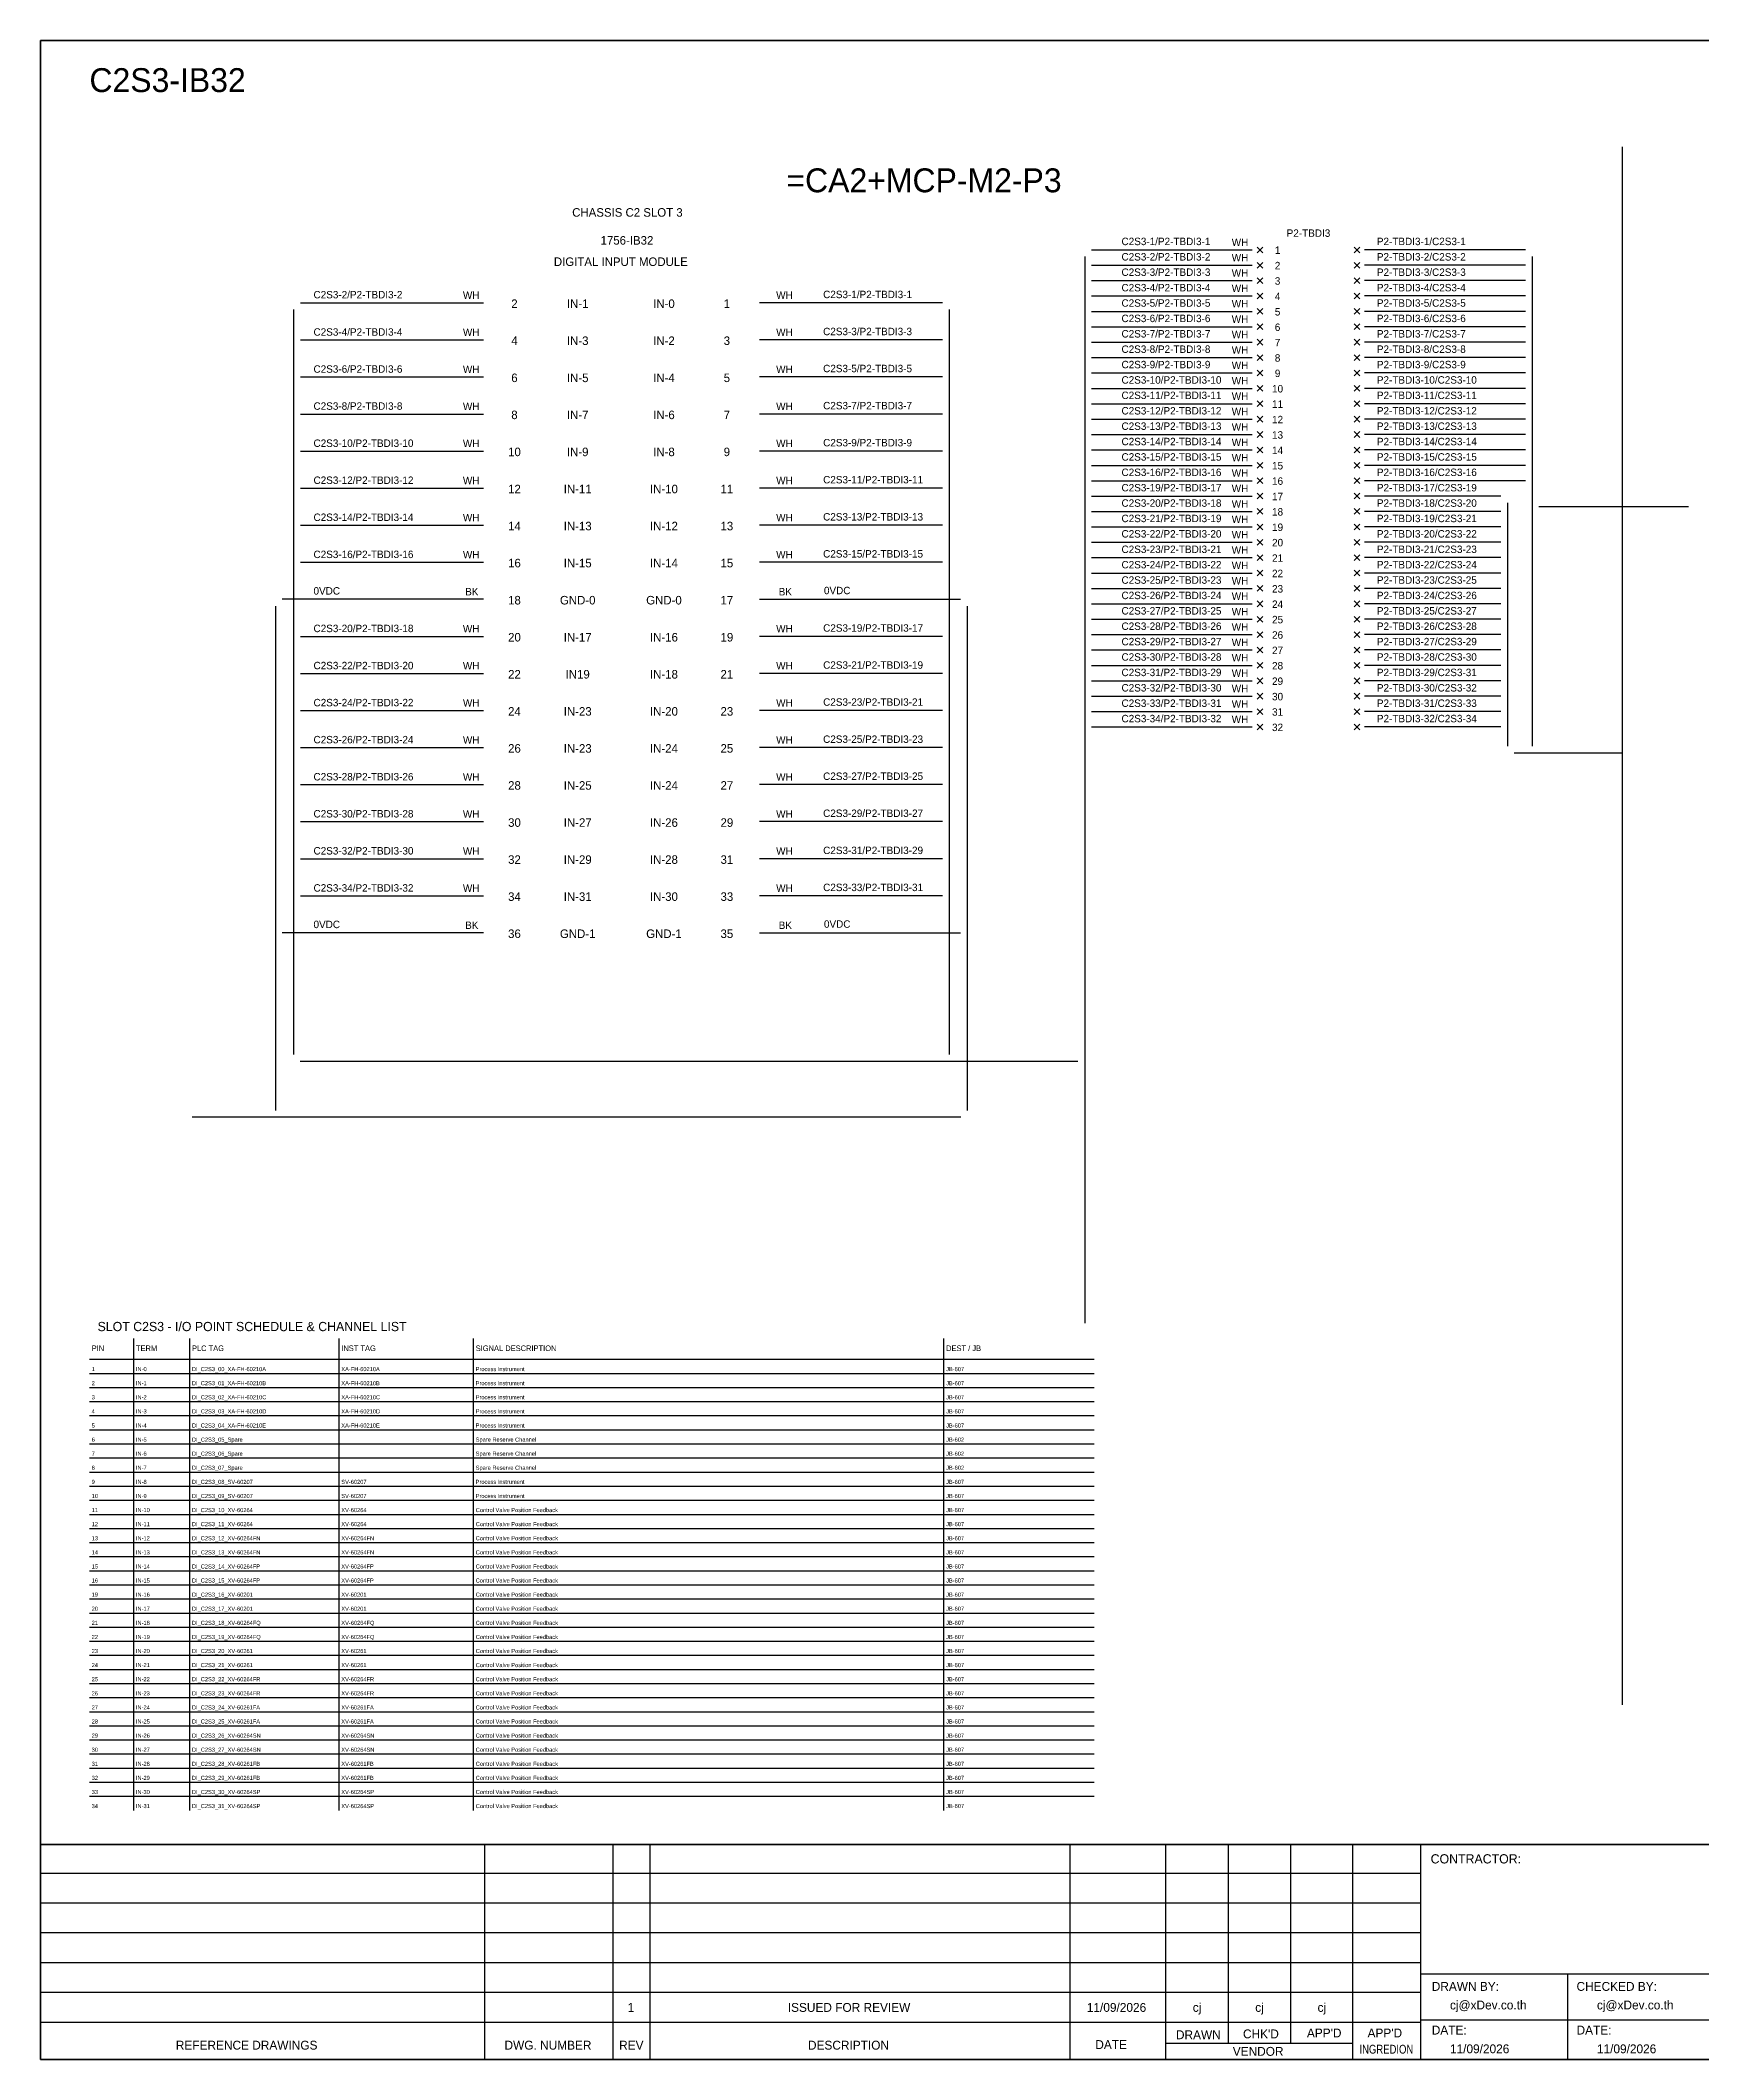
# Model space of a CAD drawing. Header units: metres. Extents: x 0 to 54213, y 0 to 2704.
# Drawn here: x 25160 to 27385, y 0 to 2704 of the extents above; entities that cross this region are included whole.
import ezdxf
from ezdxf.enums import TextEntityAlignment as Align

# ---------------------------------------------------------------- set-up
doc = ezdxf.new("R2010")
doc.units = ezdxf.units.M

msp = doc.modelspace()

# ---------------------------------------------------------------- linework, layer by layer
at = {"color": 1, "ltscale": 25.4}
for p, q in [((26797, 2427.5), (26789.4, 2419.9)), ((26789.4, 2427.5), (26797, 2419.9)), ((26797, 2406.9), (26789.4, 2399.2)), ((26789.4, 2406.9), (26797, 2399.2)), ((26919.1, 2427.5), (26926.8, 2419.9)), ((26926.8, 2427.5), (26919.1, 2419.9)), ((26919.1, 2406.9), (26926.8, 2399.2)), ((26926.8, 2406.9), (26919.1, 2399.2)), ((26797, 2386.3), (26789.4, 2378.6)), ((26789.4, 2386.3), (26797, 2378.6)), ((26919.1, 2386.3), (26926.8, 2378.6)), ((26926.8, 2386.3), (26919.1, 2378.6)), ((26797, 2365.7), (26789.4, 2358)), ((26789.4, 2365.7), (26797, 2358)), ((26919.1, 2365.7), (26926.8, 2358)), ((26926.8, 2365.7), (26919.1, 2358)), ((26797, 2345.1), (26789.4, 2337.4)), ((26789.4, 2345.1), (26797, 2337.4)), ((26919.1, 2345.1), (26926.8, 2337.4)), ((26926.8, 2345.1), (26919.1, 2337.4)), ((26797, 2324.5), (26789.4, 2316.8)), ((26789.4, 2324.5), (26797, 2316.8)), ((26797, 2303.9), (26789.4, 2296.2)), ((26789.4, 2303.9), (26797, 2296.2)), ((26919.1, 2324.5), (26926.8, 2316.8)), ((26926.8, 2324.5), (26919.1, 2316.8)), ((26919.1, 2303.9), (26926.8, 2296.2)), ((26926.8, 2303.9), (26919.1, 2296.2)), ((26797, 2283.2), (26789.4, 2275.6)), ((26789.4, 2283.2), (26797, 2275.6)), ((26919.1, 2283.2), (26926.8, 2275.6)), ((26926.8, 2283.2), (26919.1, 2275.6)), ((26797, 2262.6), (26789.4, 2255)), ((26789.4, 2262.6), (26797, 2255)), ((26919.1, 2262.6), (26926.8, 2255)), ((26926.8, 2262.6), (26919.1, 2255)), ((26797, 2242), (26789.4, 2234.3)), ((26789.4, 2242), (26797, 2234.3)), ((26797, 2221.4), (26789.4, 2213.7)), ((26789.4, 2221.4), (26797, 2213.7)), ((26919.1, 2242), (26926.8, 2234.3)), ((26926.8, 2242), (26919.1, 2234.3)), ((26919.1, 2221.4), (26926.8, 2213.7)), ((26926.8, 2221.4), (26919.1, 2213.7)), ((26797, 2200.8), (26789.4, 2193.1)), ((26789.4, 2200.8), (26797, 2193.1)), ((26919.1, 2200.8), (26926.8, 2193.1)), ((26926.8, 2200.8), (26919.1, 2193.1)), ((26797, 2180.2), (26789.4, 2172.5)), ((26789.4, 2180.2), (26797, 2172.5)), ((26919.1, 2180.2), (26926.8, 2172.5)), ((26926.8, 2180.2), (26919.1, 2172.5)), ((26797, 2159.6), (26789.4, 2151.9)), ((26789.4, 2159.6), (26797, 2151.9)), ((26797, 2139), (26789.4, 2131.3)), ((26789.4, 2139), (26797, 2131.3)), ((26919.1, 2159.6), (26926.8, 2151.9)), ((26926.8, 2159.6), (26919.1, 2151.9)), ((26919.1, 2139), (26926.8, 2131.3)), ((26926.8, 2139), (26919.1, 2131.3)), ((26797, 2118.3), (26789.4, 2110.7)), ((26789.4, 2118.3), (26797, 2110.7)), ((26919.1, 2118.3), (26926.8, 2110.7)), ((26926.8, 2118.3), (26919.1, 2110.7)), ((26797, 2097.7), (26789.4, 2090.1)), ((26789.4, 2097.7), (26797, 2090.1)), ((26919.1, 2097.7), (26926.8, 2090.1)), ((26926.8, 2097.7), (26919.1, 2090.1)), ((26797, 2077.1), (26789.4, 2069.5)), ((26789.4, 2077.1), (26797, 2069.5)), ((26797, 2056.5), (26789.4, 2048.8)), ((26789.4, 2056.5), (26797, 2048.8)), ((26919.1, 2077.1), (26926.8, 2069.5)), ((26926.8, 2077.1), (26919.1, 2069.5)), ((26919.1, 2056.5), (26926.8, 2048.8)), ((26926.8, 2056.5), (26919.1, 2048.8)), ((26797, 2035.9), (26789.4, 2028.2)), ((26789.4, 2035.9), (26797, 2028.2)), ((26919.1, 2035.9), (26926.8, 2028.2)), ((26926.8, 2035.9), (26919.1, 2028.2)), ((26797, 2015.3), (26789.4, 2007.6)), ((26789.4, 2015.3), (26797, 2007.6)), ((26919.1, 2015.3), (26926.8, 2007.6)), ((26926.8, 2015.3), (26919.1, 2007.6)), ((26797, 1994.7), (26789.4, 1987)), ((26789.4, 1994.7), (26797, 1987)), ((26919.1, 1994.7), (26926.8, 1987)), ((26926.8, 1994.7), (26919.1, 1987)), ((26797, 1974.1), (26789.4, 1966.4)), ((26789.4, 1974.1), (26797, 1966.4)), ((26797, 1953.5), (26789.4, 1945.8)), ((26789.4, 1953.5), (26797, 1945.8)), ((26919.1, 1974.1), (26926.8, 1966.4)), ((26926.8, 1974.1), (26919.1, 1966.4)), ((26919.1, 1953.5), (26926.8, 1945.8)), ((26926.8, 1953.5), (26919.1, 1945.8)), ((26797, 1932.8), (26789.4, 1925.2)), ((26789.4, 1932.8), (26797, 1925.2)), ((26919.1, 1932.8), (26926.8, 1925.2)), ((26926.8, 1932.8), (26919.1, 1925.2)), ((26797, 1912.2), (26789.4, 1904.6)), ((26789.4, 1912.2), (26797, 1904.6)), ((26919.1, 1912.2), (26926.8, 1904.6)), ((26926.8, 1912.2), (26919.1, 1904.6)), ((26797, 1891.6), (26789.4, 1883.9)), ((26789.4, 1891.6), (26797, 1883.9)), ((26797, 1871), (26789.4, 1863.3)), ((26789.4, 1871), (26797, 1863.3)), ((26919.1, 1891.6), (26926.8, 1883.9)), ((26926.8, 1891.6), (26919.1, 1883.9)), ((26919.1, 1871), (26926.8, 1863.3)), ((26926.8, 1871), (26919.1, 1863.3)), ((26797, 1850.4), (26789.4, 1842.7)), ((26789.4, 1850.4), (26797, 1842.7)), ((26919.1, 1850.4), (26926.8, 1842.7)), ((26926.8, 1850.4), (26919.1, 1842.7)), ((26797, 1829.8), (26789.4, 1822.1)), ((26789.4, 1829.8), (26797, 1822.1)), ((26919.1, 1829.8), (26926.8, 1822.1)), ((26926.8, 1829.8), (26919.1, 1822.1)), ((26797, 1809.2), (26789.4, 1801.5)), ((26789.4, 1809.2), (26797, 1801.5)), ((26797, 1788.6), (26789.4, 1780.9)), ((26789.4, 1788.6), (26797, 1780.9)), ((26919.1, 1809.2), (26926.8, 1801.5)), ((26926.8, 1809.2), (26919.1, 1801.5)), ((26919.1, 1788.6), (26926.8, 1780.9)), ((26926.8, 1788.6), (26919.1, 1780.9))]:
    msp.add_line(p, q, dxfattribs=at)
at = {"color": 7}
for p, q in [((25284.8, 333.8), (25284.8, 965.9)), ((25359.8, 333.8), (25359.8, 965.9)), ((25559.8, 333.8), (25559.8, 965.9)), ((25739.8, 333.8), (25739.8, 965.9)), ((26369.8, 333.8), (26369.8, 965.9)), ((25225.5, 937.9), (26571.3, 937.9))]:
    msp.add_line(p, q, dxfattribs=at)
at = {"color": 8}
for p, q in [((25225.5, 919), (26571.3, 919)), ((25225.5, 900.1), (26571.3, 900.1)), ((25225.5, 881.3), (26571.3, 881.3)), ((25225.5, 862.4), (26571.3, 862.4)), ((25225.5, 843.5), (26571.3, 843.5)), ((25225.5, 824.6), (26571.3, 824.6)), ((25225.5, 805.8), (26571.3, 805.8)), ((25225.5, 786.9), (26571.3, 786.9)), ((25225.5, 768), (26571.3, 768)), ((25225.5, 749.1), (26571.3, 749.1)), ((25225.5, 730.2), (26571.3, 730.2)), ((25225.5, 711.4), (26571.3, 711.4)), ((25225.5, 692.5), (26571.3, 692.5)), ((25225.5, 673.6), (26571.3, 673.6)), ((25225.5, 654.7), (26571.3, 654.7)), ((25225.5, 635.9), (26571.3, 635.9)), ((25225.5, 617), (26571.3, 617)), ((25225.5, 598.1), (26571.3, 598.1)), ((25225.5, 579.2), (26571.3, 579.2)), ((25225.5, 560.3), (26571.3, 560.3)), ((25225.5, 541.5), (26571.3, 541.5)), ((25225.5, 522.6), (26571.3, 522.6)), ((25225.5, 503.7), (26571.3, 503.7)), ((25225.5, 484.8), (26571.3, 484.8)), ((25225.5, 465.9), (26571.3, 465.9)), ((25225.5, 447.1), (26571.3, 447.1)), ((25225.5, 428.2), (26571.3, 428.2)), ((25225.5, 409.3), (26571.3, 409.3)), ((25225.5, 390.4), (26571.3, 390.4)), ((25225.5, 371.6), (26571.3, 371.6)), ((25225.5, 352.7), (26571.3, 352.7))]:
    msp.add_line(p, q, dxfattribs=at)
at = {"layer": 'GT_1', "color": 4}
for p, q in [((25755.2, 0), (25755.2, 288.2)), ((25927.1, 0), (25927.1, 288.2)), ((25976.3, 0), (25976.3, 288.2)), ((26538.9, 0), (26538.9, 288.2)), ((26667.2, 0), (26667.2, 288.2)), ((26750.8, 21.8), (26750.8, 288.2)), ((26834.3, 21.8), (26834.3, 288.2)), ((26917.6, 0), (26917.6, 288.2)), ((27008.6, 0), (27008.6, 288.2)), ((27008.6, 249.3), (25159.8, 249.3)), ((27008.6, 209.5), (25159.8, 209.5)), ((27008.6, 169.6), (25159.8, 169.6)), ((27008.6, 129.7), (25159.8, 129.7)), ((27795.6, 114.3), (27008.6, 114.3)), ((27205.4, 0), (27205.4, 114.3)), ((27008.6, 89.7), (25159.8, 89.7)), ((27008.5, 49.8), (25159.8, 49.8)), ((27795.6, 52.9), (27008.6, 52.9)), ((26917.6, 21.8), (26667.2, 21.8))]:
    msp.add_line(p, q, dxfattribs=at)
at = {"layer": 'HELPPOINT', "color": 4, "lineweight": 35}
for p, q in [((25159.8, 0), (25159.8, 2704.2)), ((25159.8, 2704.2), (29053.1, 2704.2)), ((25159.8, 0), (25159.8, 2704.2)), ((25159.8, 2704.2), (29053.1, 2704.2)), ((29053.1, 0), (25159.8, 0)), ((29053.1, 0), (25159.8, 0))]:
    msp.add_line(p, q, dxfattribs=at)
at = {"layer": 'IE-WIRE', "color": 4, "ltscale": 25.4}
for p, q in [((26558.4, 2414.6), (26558.4, 986.1)), ((26567.5, 2423.7), (26782.9, 2423.7)), ((27148.6, 2423.7), (26933.2, 2423.7)), ((27157.7, 2414.6), (27157.7, 1759)), ((26567.5, 2403.1), (26782.9, 2403.1)), ((26567.5, 2382.5), (26782.9, 2382.5)), ((27148.6, 2403.1), (26933.2, 2403.1)), ((27148.6, 2382.5), (26933.2, 2382.5)), ((25508, 2352.7), (25753.2, 2352.7)), ((26368, 2352.7), (26122.7, 2352.7)), ((26567.5, 2361.9), (26782.9, 2361.9)), ((27148.6, 2361.9), (26933.2, 2361.9)), ((25498.8, 2343.6), (25498.8, 1346.2)), ((26377.1, 2343.6), (26377.1, 1346.2)), ((26567.5, 2341.2), (26782.9, 2341.2)), ((27148.6, 2341.2), (26933.2, 2341.2)), ((25508, 2303.1), (25753.2, 2303.1)), ((26368, 2303.1), (26122.7, 2303.1)), ((26567.5, 2320.6), (26782.9, 2320.6)), ((26567.5, 2300), (26782.9, 2300)), ((27148.6, 2320.6), (26933.2, 2320.6)), ((27148.6, 2300), (26933.2, 2300)), ((26567.5, 2279.4), (26782.9, 2279.4)), ((27148.6, 2279.4), (26933.2, 2279.4)), ((25508, 2253.5), (25753.2, 2253.5)), ((26368, 2253.5), (26122.7, 2253.5)), ((26567.5, 2258.8), (26782.9, 2258.8)), ((27148.6, 2258.8), (26933.2, 2258.8)), ((26567.5, 2238.2), (26782.9, 2238.2)), ((26567.5, 2217.6), (26782.9, 2217.6)), ((27148.6, 2238.2), (26933.2, 2238.2)), ((27148.6, 2217.6), (26933.2, 2217.6)), ((25508, 2203.8), (25753.2, 2203.8)), ((26368, 2203.8), (26122.7, 2203.8)), ((26567.5, 2197), (26782.9, 2197)), ((27148.6, 2197), (26933.2, 2197)), ((26567.5, 2176.3), (26782.9, 2176.3)), ((27148.6, 2176.3), (26933.2, 2176.3)), ((25508, 2154.2), (25753.2, 2154.2)), ((26368, 2154.2), (26122.7, 2154.2)), ((26567.5, 2155.7), (26782.9, 2155.7)), ((27148.6, 2155.7), (26933.2, 2155.7)), ((26567.5, 2135.1), (26782.9, 2135.1)), ((26567.5, 2114.5), (26782.9, 2114.5)), ((27148.6, 2135.1), (26933.2, 2135.1)), ((27148.6, 2114.5), (26933.2, 2114.5)), ((25508, 2104.6), (25753.2, 2104.6)), ((26368, 2104.6), (26122.7, 2104.6)), ((26567.5, 2093.9), (26782.9, 2093.9)), ((27115.5, 2093.9), (26933.2, 2093.9)), ((27124.6, 2084.8), (27124.6, 1759)), ((26567.5, 2073.3), (26782.9, 2073.3)), ((27115.5, 2073.3), (26933.2, 2073.3)), ((25508, 2055), (25753.2, 2055)), ((26368, 2055), (26122.7, 2055)), ((26567.5, 2052.7), (26782.9, 2052.7)), ((26567.5, 2032.1), (26782.9, 2032.1)), ((27115.5, 2052.7), (26933.2, 2052.7)), ((27115.5, 2032.1), (26933.2, 2032.1)), ((25508, 2005.3), (25753.2, 2005.3)), ((26368, 2005.3), (26122.7, 2005.3)), ((26567.5, 2011.5), (26782.9, 2011.5)), ((27115.5, 2011.5), (26933.2, 2011.5)), ((26567.5, 1990.8), (26782.9, 1990.8)), ((27115.5, 1990.8), (26933.2, 1990.8)), ((26567.5, 1970.2), (26782.9, 1970.2)), ((26567.5, 1949.6), (26782.9, 1949.6)), ((27115.5, 1970.2), (26933.2, 1970.2)), ((27115.5, 1949.6), (26933.2, 1949.6)), ((26567.5, 1929), (26782.9, 1929)), ((27115.5, 1929), (26933.2, 1929)), ((25508, 1906.1), (25753.2, 1906.1)), ((26368, 1906.1), (26122.7, 1906.1)), ((26567.5, 1908.4), (26782.9, 1908.4)), ((27115.5, 1908.4), (26933.2, 1908.4)), ((26567.5, 1887.8), (26782.9, 1887.8)), ((26567.5, 1867.2), (26782.9, 1867.2)), ((27115.5, 1887.8), (26933.2, 1887.8)), ((27115.5, 1867.2), (26933.2, 1867.2)), ((25508, 1856.4), (25753.2, 1856.4)), ((26368, 1856.4), (26122.7, 1856.4)), ((26567.5, 1846.6), (26782.9, 1846.6)), ((27115.5, 1846.6), (26933.2, 1846.6)), ((26567.5, 1825.9), (26782.9, 1825.9)), ((27115.5, 1825.9), (26933.2, 1825.9)), ((25508, 1806.8), (25753.2, 1806.8)), ((26368, 1806.8), (26122.7, 1806.8)), ((26567.5, 1805.3), (26782.9, 1805.3)), ((27115.5, 1805.3), (26933.2, 1805.3)), ((26567.5, 1784.7), (26782.9, 1784.7)), ((27115.5, 1784.7), (26933.2, 1784.7)), ((25508, 1757.2), (25753.2, 1757.2)), ((26368, 1757.2), (26122.7, 1757.2)), ((25508, 1707.5), (25753.2, 1707.5)), ((26368, 1707.5), (26122.7, 1707.5)), ((25508, 1657.9), (25753.2, 1657.9)), ((26368, 1657.9), (26122.7, 1657.9)), ((25508, 1608.3), (25753.2, 1608.3)), ((26368, 1608.3), (26122.7, 1608.3)), ((25508, 1558.6), (25753.2, 1558.6)), ((26368, 1558.6), (26122.7, 1558.6))]:
    msp.add_line(p, q, dxfattribs=at)
at = {"layer": 'IE-WIRE', "color": 4}
for p, q in [((27166.7, 2079.9), (27367.1, 2079.9)), ((27133.6, 1750.1), (27278, 1750.1)), ((25507.9, 1337), (26549.2, 1337))]:
    msp.add_line(p, q, dxfattribs=at)
at = {"layer": 'IE-WIRE', "color": 7, "ltscale": 25.4}
for p, q in [((25753.2, 1955.7), (25483.8, 1955.7)), ((26122.7, 1955.7), (26392.1, 1955.7)), ((25474.7, 1946.5), (25474.7, 1270.9)), ((26401.2, 1946.5), (26401.2, 1270.9)), ((25753.2, 1509), (25483.8, 1509)), ((26122.7, 1509), (26392.1, 1509)), ((26392.3, 1262), (25363.2, 1262))]:
    msp.add_line(p, q, dxfattribs=at)
at = {"layer": 'MEMBER', "color": 4, "lineweight": 35}
msp.add_line((25159.8, 288.2), (29053.1, 288.2), dxfattribs=at)
msp.add_line((25159.8, 288.2), (29053.1, 288.2), dxfattribs=at)
at = {"layer": 'x01001-FrameArea'}
msp.add_line((27278, 2561.5), (27278, 475), dxfattribs=at)

# ---------------------------------------------------------------- texts
at = {"color": 2}
msp.add_text('C2S3-IB32', height=32, dxfattribs=at).set_placement((25225.5, 2635))
for s, height, p in [('=CA2+MCP-M2-P3', 32, (26343.2, 2516.8)), ('CHASSIS C2 SLOT 3', 11.441, (25946, 2473.8)), ('1756-IB32', 11.44, (25945.4, 2436.4)), ('DIGITAL INPUT MODULE', 11.441, (25937.2, 2407.8)), ('2', 11.4, (25794.7, 2351.6)), ('IN-1', 11.44, (25879.4, 2351.6)), ('IN-0', 11.44, (25994.9, 2351.6)), ('1', 11.4, (26079.2, 2351.6)), ('4', 11.4, (25794.7, 2302)), ('IN-3', 11.44, (25879.4, 2302)), ('IN-2', 11.44, (25994.9, 2302)), ('3', 11.4, (26079.2, 2302)), ('6', 11.4, (25794.7, 2252.3)), ('IN-5', 11.44, (25879.4, 2252.3)), ('IN-4', 11.44, (25994.9, 2252.3)), ('5', 11.4, (26079.2, 2252.3)), ('8', 11.4, (25794.7, 2202.7)), ('IN-7', 11.44, (25879.4, 2202.7)), ('IN-6', 11.44, (25994.9, 2202.7)), ('7', 11.4, (26079.2, 2202.7)), ('10', 11.44, (25794.7, 2153.1)), ('IN-9', 11.44, (25879.4, 2153.1)), ('IN-8', 11.44, (25994.9, 2153.1)), ('9', 11.4, (26079.2, 2153.1)), ('12', 11.44, (25794.7, 2103.4)), ('IN-10', 11.44, (25994.9, 2103.4)), ('IN-11', 11.44, (25879.4, 2103.4)), ('11', 11.44, (26079.2, 2103.4)), ('14', 11.44, (25794.7, 2053.8)), ('IN-13', 11.44, (25879.4, 2053.8)), ('IN-12', 11.44, (25994.9, 2053.8)), ('13', 11.44, (26079.2, 2053.8)), ('16', 11.44, (25794.7, 2004.2)), ('IN-15', 11.44, (25879.4, 2004.2)), ('IN-14', 11.44, (25994.9, 2004.2)), ('15', 11.44, (26079.2, 2004.2)), ('18', 11.44, (25794.7, 1954.5)), ('GND-0', 11.44, (25879.4, 1954.5)), ('GND-0', 11.44, (25994.9, 1954.5)), ('17', 11.44, (26079.2, 1954.5)), ('20', 11.44, (25794.7, 1904.9)), ('IN-17', 11.44, (25879.4, 1904.9)), ('IN-16', 11.44, (25994.9, 1904.9)), ('19', 11.44, (26079.2, 1904.9)), ('22', 11.44, (25794.7, 1855.3)), ('IN19', 11.44, (25879.4, 1855.3)), ('IN-18', 11.44, (25994.9, 1855.3)), ('21', 11.44, (26079.2, 1855.3)), ('24', 11.44, (25794.7, 1805.6)), ('IN-23', 11.44, (25879.4, 1805.6)), ('IN-20', 11.44, (25994.9, 1805.6)), ('23', 11.44, (26079.2, 1805.6)), ('26', 11.44, (25794.7, 1756)), ('IN-23', 11.44, (25879.4, 1756)), ('IN-24', 11.44, (25994.9, 1756)), ('25', 11.44, (26079.2, 1756)), ('28', 11.44, (25794.7, 1706.4)), ('IN-25', 11.44, (25879.4, 1706.4)), ('IN-24', 11.44, (25994.9, 1706.4)), ('27', 11.44, (26079.2, 1706.4)), ('30', 11.44, (25794.7, 1656.7)), ('IN-27', 11.44, (25879.4, 1656.7)), ('IN-26', 11.44, (25994.9, 1656.7)), ('29', 11.44, (26079.2, 1656.7)), ('32', 11.44, (25794.7, 1607.1)), ('IN-29', 11.44, (25879.4, 1607.1)), ('IN-28', 11.44, (25994.9, 1607.1)), ('31', 11.44, (26079.2, 1607.1)), ('34', 11.44, (25794.7, 1557.5)), ('IN-31', 11.44, (25879.4, 1557.5)), ('IN-30', 11.44, (25994.9, 1557.5)), ('33', 11.44, (26079.2, 1557.5)), ('36', 11.44, (25794.7, 1507.8)), ('GND-1', 11.44, (25879.4, 1507.8)), ('GND-1', 11.44, (25994.9, 1507.8)), ('35', 11.44, (26079.2, 1507.8))]:
    msp.add_text(s, height=height, dxfattribs=at).set_placement(p, align=Align.MIDDLE_CENTER)
at = {"color": 4}
for s, height, p in [('C2S3-1/P2-TBDI3-1', 9.949, (26607.7, 2430)), ('WH', 9.95, (26755.3, 2428.9)), ('P2-TBDI3-1/C2S3-1', 9.949, (26949.7, 2430)), ('C2S3-2/P2-TBDI3-2', 9.949, (26607.7, 2409.4)), ('WH', 9.95, (26755.3, 2408.3)), ('P2-TBDI3-2/C2S3-2', 9.949, (26949.7, 2409.4)), ('C2S3-3/P2-TBDI3-3', 9.949, (26607.7, 2388.8)), ('WH', 9.95, (26755.3, 2387.7)), ('P2-TBDI3-3/C2S3-3', 9.949, (26949.7, 2388.8)), ('C2S3-2/P2-TBDI3-2', 9.949, (25525.6, 2358.7)), ('WH', 9.95, (25725.7, 2358)), ('WH', 9.95, (26145.2, 2358)), ('C2S3-1/P2-TBDI3-1', 9.949, (26208.1, 2359)), ('C2S3-4/P2-TBDI3-4', 9.949, (26607.7, 2368.1)), ('C2S3-5/P2-TBDI3-5', 9.949, (26607.7, 2347.5)), ('WH', 9.95, (26755.3, 2367.1)), ('WH', 9.95, (26755.3, 2346.5)), ('P2-TBDI3-4/C2S3-4', 9.949, (26949.7, 2368.1)), ('P2-TBDI3-5/C2S3-5', 9.949, (26949.7, 2347.5)), ('C2S3-6/P2-TBDI3-6', 9.949, (26607.7, 2326.9)), ('WH', 9.95, (26755.3, 2325.9)), ('P2-TBDI3-6/C2S3-6', 9.949, (26949.7, 2326.9)), ('C2S3-4/P2-TBDI3-4', 9.949, (25525.6, 2308.7)), ('WH', 9.95, (25725.7, 2308.4)), ('WH', 9.95, (26145.2, 2308.4)), ('C2S3-3/P2-TBDI3-3', 9.949, (26208.1, 2309.4)), ('C2S3-7/P2-TBDI3-7', 9.949, (26607.7, 2306.3)), ('WH', 9.95, (26755.3, 2305.3)), ('P2-TBDI3-7/C2S3-7', 9.949, (26949.7, 2306.3)), ('C2S3-8/P2-TBDI3-8', 9.949, (26607.7, 2285.7)), ('C2S3-9/P2-TBDI3-9', 9.949, (26607.7, 2265.1)), ('WH', 9.95, (26755.3, 2284.7)), ('WH', 9.95, (26755.3, 2264.1)), ('P2-TBDI3-8/C2S3-8', 9.949, (26949.7, 2285.7)), ('P2-TBDI3-9/C2S3-9', 9.949, (26949.7, 2265.1)), ('C2S3-6/P2-TBDI3-6', 9.949, (25525.6, 2259.1)), ('WH', 9.95, (25725.7, 2258.7)), ('WH', 9.95, (26145.2, 2258.7)), ('C2S3-5/P2-TBDI3-5', 9.949, (26208.1, 2259.8)), ('C2S3-10/P2-TBDI3-10', 9.949, (26607.7, 2244.5)), ('WH', 9.95, (26755.3, 2243.4)), ('P2-TBDI3-10/C2S3-10', 9.949, (26949.7, 2244.5)), ('C2S3-8/P2-TBDI3-8', 9.949, (25525.6, 2209.5)), ('WH', 9.95, (25725.7, 2209.1)), ('WH', 9.95, (26145.2, 2209.1)), ('C2S3-7/P2-TBDI3-7', 9.949, (26208.1, 2210.1)), ('C2S3-11/P2-TBDI3-11', 9.949, (26607.7, 2223.9)), ('WH', 9.95, (26755.3, 2222.8)), ('P2-TBDI3-11/C2S3-11', 9.949, (26949.7, 2223.9)), ('C2S3-12/P2-TBDI3-12', 9.949, (26607.7, 2203.2)), ('C2S3-13/P2-TBDI3-13', 9.949, (26607.7, 2182.6)), ('WH', 9.95, (26755.3, 2202.2)), ('WH', 9.95, (26755.3, 2181.6)), ('P2-TBDI3-12/C2S3-12', 9.949, (26949.7, 2203.2)), ('P2-TBDI3-13/C2S3-13', 9.949, (26949.7, 2182.6)), ('C2S3-10/P2-TBDI3-10', 9.949, (25525.6, 2159.8)), ('WH', 9.95, (25725.7, 2159.5)), ('WH', 9.95, (26145.2, 2159.5)), ('C2S3-9/P2-TBDI3-9', 9.949, (26208.1, 2160.5)), ('C2S3-14/P2-TBDI3-14', 9.949, (26607.7, 2162)), ('WH', 9.95, (26755.3, 2161)), ('P2-TBDI3-14/C2S3-14', 9.949, (26949.7, 2162)), ('C2S3-15/P2-TBDI3-15', 9.949, (26607.7, 2141.4)), ('WH', 9.95, (26755.3, 2140.4)), ('P2-TBDI3-15/C2S3-15', 9.949, (26949.7, 2141.4)), ('C2S3-12/P2-TBDI3-12', 9.949, (25525.6, 2110.2)), ('WH', 9.95, (25725.7, 2109.8)), ('WH', 9.95, (26145.2, 2109.8)), ('C2S3-11/P2-TBDI3-11', 9.949, (26208.1, 2110.9)), ('C2S3-16/P2-TBDI3-16', 9.949, (26607.7, 2120.8)), ('C2S3-19/P2-TBDI3-17', 9.949, (26607.7, 2100.2)), ('WH', 9.95, (26755.3, 2119.8)), ('P2-TBDI3-16/C2S3-16', 9.949, (26949.7, 2120.8)), ('P2-TBDI3-17/C2S3-19', 9.949, (26949.7, 2100.2)), ('C2S3-20/P2-TBDI3-18', 9.949, (26607.7, 2079.6)), ('WH', 9.95, (26755.3, 2099.2)), ('WH', 9.95, (26755.3, 2078.5)), ('P2-TBDI3-18/C2S3-20', 9.949, (26949.7, 2079.6)), ('C2S3-14/P2-TBDI3-14', 9.949, (25525.6, 2060.6)), ('WH', 9.95, (25725.7, 2060.2)), ('WH', 9.95, (26145.2, 2060.2)), ('C2S3-13/P2-TBDI3-13', 9.949, (26208.1, 2061.2)), ('C2S3-21/P2-TBDI3-19', 9.949, (26607.7, 2059)), ('WH', 9.95, (26755.3, 2057.9)), ('P2-TBDI3-19/C2S3-21', 9.949, (26949.7, 2059)), ('C2S3-22/P2-TBDI3-20', 9.949, (26607.7, 2038.4)), ('C2S3-23/P2-TBDI3-21', 9.949, (26607.7, 2017.7)), ('WH', 9.95, (26755.3, 2037.3)), ('P2-TBDI3-20/C2S3-22', 9.949, (26949.7, 2038.4)), ('P2-TBDI3-21/C2S3-23', 9.949, (26949.7, 2017.7)), ('C2S3-16/P2-TBDI3-16', 9.949, (25525.6, 2010.9)), ('WH', 9.95, (25725.7, 2010.6)), ('WH', 9.95, (26145.2, 2010.6)), ('C2S3-15/P2-TBDI3-15', 9.949, (26208.1, 2011.6)), ('C2S3-24/P2-TBDI3-22', 9.949, (26607.7, 1997.1)), ('WH', 9.95, (26755.3, 2016.7)), ('WH', 9.95, (26755.3, 1996.1)), ('P2-TBDI3-22/C2S3-24', 9.949, (26949.7, 1997.1)), ('C2S3-25/P2-TBDI3-23', 9.949, (26607.7, 1976.5)), ('WH', 9.95, (26755.3, 1975.5)), ('P2-TBDI3-23/C2S3-25', 9.949, (26949.7, 1976.5)), ('C2S3-26/P2-TBDI3-24', 9.949, (26607.7, 1955.9)), ('WH', 9.95, (26755.3, 1954.9)), ('P2-TBDI3-24/C2S3-26', 9.949, (26949.7, 1955.9)), ('C2S3-20/P2-TBDI3-18', 9.949, (25525.6, 1911.7)), ('WH', 9.95, (25725.7, 1911.3)), ('WH', 9.95, (26145.2, 1911.3)), ('C2S3-19/P2-TBDI3-17', 9.949, (26208.1, 1912.3)), ('C2S3-27/P2-TBDI3-25', 9.949, (26607.7, 1935.3)), ('C2S3-28/P2-TBDI3-26', 9.949, (26607.7, 1914.7)), ('WH', 9.95, (26755.3, 1934.3)), ('WH', 9.95, (26755.3, 1913.6)), ('P2-TBDI3-25/C2S3-27', 9.949, (26949.7, 1935.3)), ('P2-TBDI3-26/C2S3-28', 9.949, (26949.7, 1914.7)), ('C2S3-29/P2-TBDI3-27', 9.949, (26607.7, 1894.1)), ('WH', 9.95, (26755.3, 1893)), ('P2-TBDI3-27/C2S3-29', 9.949, (26949.7, 1894.1)), ('C2S3-22/P2-TBDI3-20', 9.949, (25525.6, 1862)), ('WH', 9.95, (25725.7, 1861.7)), ('WH', 9.95, (26145.2, 1861.7)), ('C2S3-21/P2-TBDI3-19', 9.949, (26208.1, 1862.7)), ('C2S3-30/P2-TBDI3-28', 9.949, (26607.7, 1873.5)), ('WH', 9.95, (26755.3, 1872.4)), ('P2-TBDI3-28/C2S3-30', 9.949, (26949.7, 1873.5)), ('C2S3-31/P2-TBDI3-29', 9.949, (26607.7, 1852.8)), ('C2S3-32/P2-TBDI3-30', 9.949, (26607.7, 1832.2)), ('WH', 9.95, (26755.3, 1851.8)), ('WH', 9.95, (26755.3, 1831.2)), ('P2-TBDI3-29/C2S3-31', 9.949, (26949.7, 1852.8)), ('P2-TBDI3-30/C2S3-32', 9.949, (26949.7, 1832.2)), ('C2S3-24/P2-TBDI3-22', 9.949, (25525.6, 1812.4)), ('WH', 9.95, (25725.7, 1812)), ('WH', 9.95, (26145.2, 1812)), ('C2S3-23/P2-TBDI3-21', 9.949, (26208.1, 1813.1)), ('C2S3-33/P2-TBDI3-31', 9.949, (26607.7, 1811.6)), ('WH', 9.95, (26755.3, 1810.6)), ('P2-TBDI3-31/C2S3-33', 9.949, (26949.7, 1811.6)), ('C2S3-34/P2-TBDI3-32', 9.949, (26607.7, 1791)), ('WH', 9.95, (26755.3, 1790)), ('P2-TBDI3-32/C2S3-34', 9.949, (26949.7, 1791)), ('C2S3-26/P2-TBDI3-24', 9.949, (25525.6, 1762.8)), ('WH', 9.95, (25725.7, 1762.4)), ('WH', 9.95, (26145.2, 1762.4)), ('C2S3-25/P2-TBDI3-23', 9.949, (26208.1, 1763.4)), ('C2S3-28/P2-TBDI3-26', 9.949, (25525.6, 1713.1)), ('WH', 9.95, (25725.7, 1712.8)), ('WH', 9.95, (26145.2, 1712.8)), ('C2S3-27/P2-TBDI3-25', 9.949, (26208.1, 1713.8)), ('C2S3-30/P2-TBDI3-28', 9.949, (25525.6, 1663.5)), ('WH', 9.95, (25725.7, 1663.1)), ('WH', 9.95, (26145.2, 1663.1)), ('C2S3-29/P2-TBDI3-27', 9.949, (26208.1, 1664.2)), ('C2S3-32/P2-TBDI3-30', 9.949, (25525.6, 1613.9)), ('WH', 9.95, (25725.7, 1613.5)), ('WH', 9.95, (26145.2, 1613.5)), ('C2S3-31/P2-TBDI3-29', 9.949, (26208.1, 1614.5)), ('C2S3-34/P2-TBDI3-32', 9.949, (25525.6, 1564.2)), ('WH', 9.95, (25725.7, 1563.9)), ('WH', 9.95, (26145.2, 1563.9)), ('C2S3-33/P2-TBDI3-31', 9.949, (26208.1, 1564.9))]:
    msp.add_text(s, height=height, dxfattribs=at).set_placement(p)
msp.add_text('P2-TBDI3', height=9.95, dxfattribs=at).set_placement((26858.1, 2446.1), align=Align.MIDDLE_CENTER)
at = {"color": 7}
for s, height, p in [('0VDC', 9.95, (25525.6, 1962)), ('BK', 9.95, (25728.7, 1960.9)), ('BK', 9.95, (26148.6, 1960.9)), ('0VDC', 9.95, (26209.2, 1962.5)), ('0VDC', 9.95, (25525.6, 1515.3)), ('BK', 9.95, (25728.7, 1514.2)), ('BK', 9.95, (26148.6, 1514.2)), ('0VDC', 9.95, (26209.2, 1515.8)), ('1', 5.5, (25228.5, 922)), ('IN-0', 5.5, (25287.8, 922)), ('DI_C2S3_00_XA-FH-60210A', 5.5, (25362.8, 922)), ('XA-FH-60210A', 5.5, (25562.8, 922)), ('Process Instrument', 5.5, (25742.8, 922)), ('JB-607', 5.5, (26372.8, 922)), ('2', 5.5, (25228.5, 903.1)), ('IN-1', 5.5, (25287.8, 903.1)), ('DI_C2S3_01_XA-FH-60210B', 5.5, (25362.8, 903.1)), ('XA-FH-60210B', 5.5, (25562.8, 903.1)), ('Process Instrument', 5.5, (25742.8, 903.1)), ('JB-607', 5.5, (26372.8, 903.1)), ('4', 5.5, (25228.5, 865.4)), ('3', 5.5, (25228.5, 884.3)), ('IN-2', 5.5, (25287.8, 884.3)), ('IN-3', 5.5, (25287.8, 865.4)), ('DI_C2S3_02_XA-FH-60210C', 5.5, (25362.8, 884.3)), ('DI_C2S3_03_XA-FH-60210D', 5.5, (25362.8, 865.4)), ('XA-FH-60210C', 5.5, (25562.8, 884.3)), ('XA-FH-60210D', 5.5, (25562.8, 865.4)), ('Process Instrument', 5.5, (25742.8, 884.3)), ('Process Instrument', 5.5, (25742.8, 865.4)), ('JB-607', 5.5, (26372.8, 884.3)), ('JB-607', 5.5, (26372.8, 865.4)), ('5', 5.5, (25228.5, 846.5)), ('IN-4', 5.5, (25287.8, 846.5)), ('DI_C2S3_04_XA-FH-60210E', 5.5, (25362.8, 846.5)), ('XA-FH-60210E', 5.5, (25562.8, 846.5)), ('Process Instrument', 5.5, (25742.8, 846.5)), ('JB-607', 5.5, (26372.8, 846.5)), ('6', 5.5, (25228.5, 827.6)), ('7', 5.5, (25228.5, 808.8)), ('IN-5', 5.5, (25287.8, 827.6)), ('IN-6', 5.5, (25287.8, 808.8)), ('DI_C2S3_05_Spare', 5.5, (25362.8, 827.6)), ('DI_C2S3_06_Spare', 5.5, (25362.8, 808.8)), ('Spare Reserve Channel', 5.5, (25742.8, 827.6)), ('Spare Reserve Channel', 5.5, (25742.8, 808.8)), ('JB-602', 5.5, (26372.8, 827.6)), ('JB-602', 5.5, (26372.8, 808.8)), ('8', 5.5, (25228.5, 789.9)), ('IN-7', 5.5, (25287.8, 789.9)), ('DI_C2S3_07_Spare', 5.5, (25362.8, 789.9)), ('Spare Reserve Channel', 5.5, (25742.8, 789.9)), ('JB-602', 5.5, (26372.8, 789.9)), ('9', 5.5, (25228.5, 771)), ('10', 5.5, (25228.5, 752.1)), ('IN-8', 5.5, (25287.8, 771)), ('IN-9', 5.5, (25287.8, 752.1)), ('DI_C2S3_08_SV-60207', 5.5, (25362.8, 771)), ('DI_C2S3_09_SV-60207', 5.5, (25362.8, 752.1)), ('SV-60207', 5.5, (25562.8, 771)), ('SV-60207', 5.5, (25562.8, 752.1)), ('Process Instrument', 5.5, (25742.8, 771)), ('Process Instrument', 5.5, (25742.8, 752.1)), ('JB-607', 5.5, (26372.8, 771)), ('JB-607', 5.5, (26372.8, 752.1)), ('11', 5.5, (25228.5, 733.2)), ('IN-10', 5.5, (25287.8, 733.2)), ('DI_C2S3_10_XV-60264', 5.5, (25362.8, 733.2)), ('XV-60264', 5.5, (25562.8, 733.2)), ('Control Valve Position Feedback', 5.5, (25742.8, 733.2)), ('JB-607', 5.5, (26372.8, 733.2)), ('12', 5.5, (25228.5, 714.4)), ('IN-11', 5.5, (25287.8, 714.4)), ('DI_C2S3_11_XV-60264', 5.5, (25362.8, 714.4)), ('XV-60264', 5.5, (25562.8, 714.4)), ('Control Valve Position Feedback', 5.5, (25742.8, 714.4)), ('JB-607', 5.5, (26372.8, 714.4)), ('13', 5.5, (25228.5, 695.5)), ('14', 5.5, (25228.5, 676.6)), ('IN-12', 5.5, (25287.8, 695.5)), ('IN-13', 5.5, (25287.8, 676.6)), ('DI_C2S3_12_XV-60264FN', 5.5, (25362.8, 695.5)), ('DI_C2S3_13_XV-60264FN', 5.5, (25362.8, 676.6)), ('XV-60264FN', 5.5, (25562.8, 695.5)), ('XV-60264FN', 5.5, (25562.8, 676.6)), ('Control Valve Position Feedback', 5.5, (25742.8, 695.5)), ('Control Valve Position Feedback', 5.5, (25742.8, 676.6)), ('JB-607', 5.5, (26372.8, 695.5)), ('JB-607', 5.5, (26372.8, 676.6)), ('15', 5.5, (25228.5, 657.7)), ('IN-14', 5.5, (25287.8, 657.7)), ('DI_C2S3_14_XV-60264FP', 5.5, (25362.8, 657.7)), ('XV-60264FP', 5.5, (25562.8, 657.7)), ('Control Valve Position Feedback', 5.5, (25742.8, 657.7)), ('JB-607', 5.5, (26372.8, 657.7)), ('16', 5.5, (25228.5, 638.9)), ('19', 5.5, (25228.5, 620)), ('IN-15', 5.5, (25287.8, 638.9)), ('IN-16', 5.5, (25287.8, 620)), ('DI_C2S3_15_XV-60264FP', 5.5, (25362.8, 638.9)), ('DI_C2S3_16_XV-60201', 5.5, (25362.8, 620)), ('XV-60264FP', 5.5, (25562.8, 638.9)), ('XV-60201', 5.5, (25562.8, 620)), ('Control Valve Position Feedback', 5.5, (25742.8, 638.9)), ('Control Valve Position Feedback', 5.5, (25742.8, 620)), ('JB-607', 5.5, (26372.8, 638.9)), ('JB-607', 5.5, (26372.8, 620)), ('20', 5.5, (25228.5, 601.1)), ('IN-17', 5.5, (25287.8, 601.1)), ('DI_C2S3_17_XV-60201', 5.5, (25362.8, 601.1)), ('XV-60201', 5.5, (25562.8, 601.1)), ('Control Valve Position Feedback', 5.5, (25742.8, 601.1)), ('JB-607', 5.5, (26372.8, 601.1)), ('21', 5.5, (25228.5, 582.2)), ('22', 5.5, (25228.5, 563.3)), ('IN-18', 5.5, (25287.8, 582.2)), ('IN-19', 5.5, (25287.8, 563.3)), ('DI_C2S3_18_XV-60264FQ', 5.5, (25362.8, 582.2)), ('DI_C2S3_19_XV-60264FQ', 5.5, (25362.8, 563.3)), ('XV-60264FQ', 5.5, (25562.8, 582.2)), ('XV-60264FQ', 5.5, (25562.8, 563.3)), ('Control Valve Position Feedback', 5.5, (25742.8, 582.2)), ('Control Valve Position Feedback', 5.5, (25742.8, 563.3)), ('JB-607', 5.5, (26372.8, 582.2)), ('JB-607', 5.5, (26372.8, 563.3)), ('23', 5.5, (25228.5, 544.5)), ('IN-20', 5.5, (25287.8, 544.5)), ('DI_C2S3_20_XV-60261', 5.5, (25362.8, 544.5)), ('XV-60261', 5.5, (25562.8, 544.5)), ('Control Valve Position Feedback', 5.5, (25742.8, 544.5)), ('JB-607', 5.5, (26372.8, 544.5)), ('24', 5.5, (25228.5, 525.6)), ('IN-21', 5.5, (25287.8, 525.6)), ('DI_C2S3_21_XV-60261', 5.5, (25362.8, 525.6)), ('XV-60261', 5.5, (25562.8, 525.6)), ('Control Valve Position Feedback', 5.5, (25742.8, 525.6)), ('JB-607', 5.5, (26372.8, 525.6)), ('25', 5.5, (25228.5, 506.7)), ('26', 5.5, (25228.5, 487.8)), ('IN-22', 5.5, (25287.8, 506.7)), ('IN-23', 5.5, (25287.8, 487.8)), ('DI_C2S3_22_XV-60264FR', 5.5, (25362.8, 506.7)), ('DI_C2S3_23_XV-60264FR', 5.5, (25362.8, 487.8)), ('XV-60264FR', 5.5, (25562.8, 506.7)), ('XV-60264FR', 5.5, (25562.8, 487.8)), ('Control Valve Position Feedback', 5.5, (25742.8, 506.7)), ('Control Valve Position Feedback', 5.5, (25742.8, 487.8)), ('JB-607', 5.5, (26372.8, 506.7)), ('JB-607', 5.5, (26372.8, 487.8)), ('27', 5.5, (25228.5, 468.9)), ('IN-24', 5.5, (25287.8, 468.9)), ('DI_C2S3_24_XV-60261FA', 5.5, (25362.8, 468.9)), ('XV-60261FA', 5.5, (25562.8, 468.9)), ('Control Valve Position Feedback', 5.5, (25742.8, 468.9)), ('JB-607', 5.5, (26372.8, 468.9)), ('28', 5.5, (25228.5, 450.1)), ('29', 5.5, (25228.5, 431.2)), ('IN-25', 5.5, (25287.8, 450.1)), ('IN-26', 5.5, (25287.8, 431.2)), ('DI_C2S3_25_XV-60261FA', 5.5, (25362.8, 450.1)), ('DI_C2S3_26_XV-60264SN', 5.5, (25362.8, 431.2)), ('XV-60261FA', 5.5, (25562.8, 450.1)), ('XV-60264SN', 5.5, (25562.8, 431.2)), ('Control Valve Position Feedback', 5.5, (25742.8, 450.1)), ('Control Valve Position Feedback', 5.5, (25742.8, 431.2)), ('JB-607', 5.5, (26372.8, 450.1)), ('JB-607', 5.5, (26372.8, 431.2)), ('30', 5.5, (25228.5, 412.3)), ('IN-27', 5.5, (25287.8, 412.3)), ('DI_C2S3_27_XV-60264SN', 5.5, (25362.8, 412.3)), ('XV-60264SN', 5.5, (25562.8, 412.3)), ('Control Valve Position Feedback', 5.5, (25742.8, 412.3)), ('JB-607', 5.5, (26372.8, 412.3)), ('31', 5.5, (25228.5, 393.4)), ('32', 5.5, (25228.5, 374.6)), ('IN-28', 5.5, (25287.8, 393.4)), ('IN-29', 5.5, (25287.8, 374.6)), ('DI_C2S3_28_XV-60261FB', 5.5, (25362.8, 393.4)), ('DI_C2S3_29_XV-60261FB', 5.5, (25362.8, 374.6)), ('XV-60261FB', 5.5, (25562.8, 393.4)), ('XV-60261FB', 5.5, (25562.8, 374.6)), ('Control Valve Position Feedback', 5.5, (25742.8, 393.4)), ('Control Valve Position Feedback', 5.5, (25742.8, 374.6)), ('JB-607', 5.5, (26372.8, 393.4)), ('JB-607', 5.5, (26372.8, 374.6)), ('33', 5.5, (25228.5, 355.7)), ('IN-30', 5.5, (25287.8, 355.7)), ('DI_C2S3_30_XV-60264SP', 5.5, (25362.8, 355.7)), ('XV-60264SP', 5.5, (25562.8, 355.7)), ('Control Valve Position Feedback', 5.5, (25742.8, 355.7)), ('JB-607', 5.5, (26372.8, 355.7)), ('34', 5.5, (25228.5, 336.8)), ('IN-31', 5.5, (25287.8, 336.8)), ('DI_C2S3_31_XV-60264SP', 5.5, (25362.8, 336.8)), ('XV-60264SP', 5.5, (25562.8, 336.8)), ('Control Valve Position Feedback', 5.5, (25742.8, 336.8)), ('JB-607', 5.5, (26372.8, 336.8))]:
    msp.add_text(s, height=height, dxfattribs=at).set_placement(p)
at = {"color": 3}
for s, p in [('PIN', (25228.5, 948.9)), ('TERM', (25287.8, 948.9)), ('PLC TAG', (25362.8, 948.9)), ('INST TAG', (25562.8, 948.9)), ('SIGNAL DESCRIPTION', (25742.8, 948.9)), ('DEST / JB', (26372.8, 948.9))]:
    msp.add_text(s, height=7.5, dxfattribs=at).set_placement(p)
at = {"layer": 'MEMBER', "color": 4, "ltscale": 0.8}
for s, height, p in [('SLOT C2S3 - I/O POINT SCHEDULE & CHANNEL LIST', 12.35, (25236.4, 975.6)), ('CONTRACTOR:', 12.35, (27021.7, 262.7)), ('DRAWN BY:', 11.88, (27023.2, 92.1)), ('CHECKED BY:', 11.875, (27217.1, 92.1)), ('cj@xDev.co.th', 11.875, (27047.6, 67.2)), ('cj@xDev.co.th', 11.875, (27244.4, 67.2)), ('DRAWN', 11.88, (26680.6, 27.3)), ("CHK'D", 11.88, (26770.4, 28.5)), ("APP'D", 11.88, (26856, 29.7)), ("APP'D", 11.88, (26937.2, 29.7)), ('DATE:', 11.88, (27023.2, 33.6)), ('DATE:', 11.88, (27217.1, 33.6)), ('REFERENCE DRAWINGS', 11.875, (25341.2, 13.4)), ('DWG. NUMBER', 11.875, (25781.4, 13.4)), ('REV', 11.88, (25934.9, 13.4)), ('DESCRIPTION', 11.875, (26187.8, 13.4)), ('DATE', 11.88, (26572.6, 14.2)), ('VENDOR', 11.88, (26756.7, 5.1)), ('11/09/2026', 11.88, (27047.6, 8.5)), ('11/09/2026', 11.88, (27244.4, 8.5))]:
    msp.add_text(s, height=height, dxfattribs=at).set_placement(p)
for s, height, p in [('1', 11.9, (25950.7, 69.9)), ('ISSUED FOR REVIEW', 11.875, (26242.8, 69.9)), ('11/09/2026', 11.88, (26601, 69.9)), ('cj', 11.88, (26708.9, 69.9)), ('cj', 11.88, (26792.5, 69.9)), ('cj', 11.88, (26876, 69.9))]:
    msp.add_text(s, height=height, dxfattribs=at).set_placement(p, align=Align.MIDDLE_CENTER)
at = {"layer": 'MEMBER', "color": 4, "ltscale": 0.8, "width": 0.8}
msp.add_text('INGREDION', height=11.88, dxfattribs=at).set_placement((26926.4, 8))
at = {"layer": 'power', "color": 7}
for s, p in [('2', (26816.7, 2402.6)), ('1', (26816.7, 2423.2)), ('3', (26816.7, 2382)), ('4', (26816.7, 2361.3)), ('5', (26816.7, 2340.7)), ('6', (26816.7, 2320.1)), ('7', (26816.7, 2299.5)), ('8', (26816.7, 2278.9)), ('9', (26816.7, 2258.3)), ('10', (26816.7, 2237.7)), ('11', (26816.7, 2217.1)), ('12', (26816.7, 2196.4)), ('13', (26816.7, 2175.8)), ('14', (26816.7, 2155.2)), ('15', (26816.7, 2134.6)), ('16', (26816.7, 2114)), ('17', (26816.7, 2093.4)), ('18', (26816.7, 2072.8)), ('19', (26816.7, 2052.2)), ('20', (26816.7, 2031.6)), ('21', (26816.7, 2010.9)), ('22', (26816.7, 1990.3)), ('23', (26816.7, 1969.7)), ('24', (26816.7, 1949.1)), ('25', (26816.7, 1928.5)), ('26', (26816.7, 1907.9)), ('27', (26816.7, 1887.3)), ('28', (26816.7, 1866.7)), ('29', (26816.7, 1846)), ('30', (26816.7, 1825.4)), ('31', (26816.7, 1804.8)), ('32', (26816.7, 1784.2))]:
    msp.add_text(s, height=9.97, dxfattribs=at).set_placement(p, align=Align.MIDDLE_CENTER)

doc.saveas('drawing.dxf')
